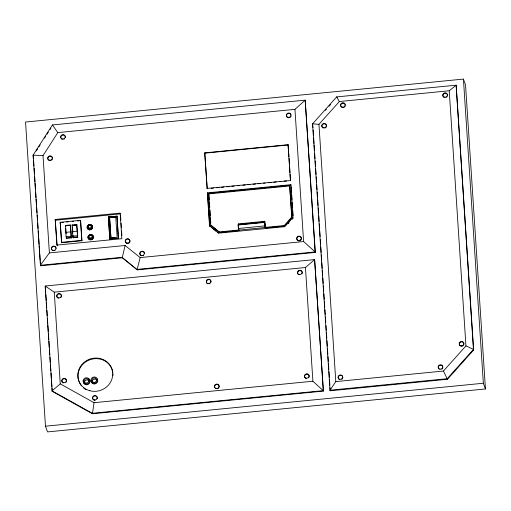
<?xml version="1.0" encoding="UTF-8"?>
<svg xmlns="http://www.w3.org/2000/svg" width="511" height="511" viewBox="0 0 511 511"><rect width="100%" height="100%" fill="white"/><g stroke="black" fill="none" stroke-linecap="round" stroke-linejoin="round"><path stroke-width="0.77" d="M72.134 225.638L72.166 224.91L76.759 224.463L77.729 237.321L73.137 237.775L72.824 236.159L72.134 225.638L76.72 225.191L76.759 224.463M238.458 225.242L238.369 223.895L264.768 221.301L265.369 227.97L284.41 226.105L291.947 217.68L289.699 185.972L208.692 193.925L210.73 225.064L219.475 232.473L238.976 230.557L238.356 228.487L238.158 224.674L264.557 222.087L265.235 225.913L265.107 223.888M265.369 227.97L264.749 225.894L264.557 222.087M65.408 225.843L65.459 225.447L70.397 224.961L71.399 237.909L66.462 238.388L66.117 236.702L65.408 225.843L70.339 225.364L70.397 224.961M45.326 286.479L45.16 286.026L54.255 292.164L60.26 383.876L94.037 402.7L92.44 413.75L323.367 391.1L314.616 259.594L45.16 286.026L52.192 391.324L92.44 413.75M137.325 269.878L122.052 257.282L40.318 265.298L49.388 252.913L125.093 245.491L122.238 257.78L137.325 269.878L315.313 252.421L305.188 100.15L52.441 124.946L33.1 155.127L40.503 265.797L122.238 257.78M125.093 245.491L140.174 257.589L137.14 269.38L315.127 251.923L315.313 252.421M36.294 150.93L37.584 148.918M38.874 146.906L40.158 144.894M44.457 138.187L45.747 136.175M47.038 134.163L48.328 132.151M50.046 129.468L50.902 128.127M49.388 252.913L43.02 155.663L57.781 132.611L294.949 109.348L305.188 100.15L315.127 251.923L303.604 241.556L294.949 109.348M335.804 381.596L330.017 390.206L330.227 390.781L447.432 379.29L473.652 349.978L456.138 85.184L336.679 96.905L312.566 123.847L330.017 390.206L447.221 378.708L473.442 349.403L456.138 85.184L449.233 90.766L339.342 101.542L318.953 124.333L335.804 381.596L443.439 371.037L465.943 345.89L449.233 90.766M325.36 110.37L326.408 109.194M329.027 106.269L330.598 104.512M265.164 227.408L284.205 225.543L291.736 217.118L289.699 185.972M288.083 223.786L289.111 222.643M292.196 219.193L293.218 218.044M54.255 292.164L305.45 267.521L314.616 259.594L323.367 391.1M60.26 383.876L52.026 390.87L92.274 413.297L323.201 390.647L312.898 381.225L305.45 267.521M463.426 79.09L25.55 122.04L45.473 426.2L47.574 431.91L485.45 388.96L465.527 84.8L463.426 79.09L483.349 383.244L485.45 388.96M204.751 152.866L207.185 188.706L204.751 152.866L288.063 144.696L288.951 156.839M204.86 153.166L288.172 144.99M207.076 188.412L290.504 180.536L290.088 174.219M211.158 188.316L213.534 188.086M216.709 187.773L219.091 187.543M221.467 187.307L223.85 187.071M227.025 186.764L229.407 186.528M231.783 186.298L234.166 186.061M237.34 185.749L239.723 185.519M242.891 185.206L245.274 184.969M247.656 184.739L250.032 184.503M253.207 184.196L255.589 183.96M257.972 183.73L260.348 183.494M263.523 183.181L265.113 183.027M268.281 182.714L271.456 182.401M273.839 182.172L276.221 181.935M279.396 181.629L280.98 181.469M284.154 181.156L286.537 180.926M207.37 192.864L290.868 184.669L291.072 185.231L207.575 193.42L207.37 192.864L209.516 225.677L215.929 231.215M55.207 219.468L120.162 213.1L121.835 238.72L56.887 245.095L55.207 219.468L57.175 245.874M55.495 220.254L120.449 213.885M108.351 216.907L117 216.179L118.443 238.203L109.833 239.046L108.351 216.907L109.833 239.046M109.175 216.945L117 216.179M60.183 222.298L80.495 220.305L80.629 220.675L81.945 240.738L61.633 242.731L60.183 222.298L61.582 241.959M109.533 217.443L115.831 217.098L109.533 217.443L110.957 237.985L109.629 217.705M61.882 222.515L63.441 222.362M66.571 222.055L68.129 221.902M72.038 221.519L73.597 221.365M77.506 220.982L79.071 220.829M74.619 225.121L76.918 224.891M72.658 231.598L77.244 231.151L76.72 225.191M65.989 232.339L70.927 231.853L70.339 225.364M66.117 236.702L71.048 236.216L70.927 231.853M72.824 236.159L77.41 235.712L77.244 231.151M66.277 237.87L71.208 237.385L71.399 237.909M72.971 237.308L77.557 236.861L77.729 237.321M61.492 242.355L81.805 240.362L81.945 240.738M238.132 225.019L264.526 222.432M110.861 237.724L117.16 237.379L115.735 216.836M112.509 237.832L114.834 237.602M109.795 238.931L118.443 238.203M238.356 228.487L264.749 225.894M210.73 225.064L219.264 231.911L238.771 230.001L238.976 230.557M238.95 230.091L265.343 227.504M140.174 257.589L303.604 241.556M94.037 402.7L312.898 381.225M45.473 426.2L483.349 383.244M43.02 155.663L33.1 155.127L33.496 158.793M318.953 124.333L312.566 123.847L312.988 127.603M465.943 345.89L473.442 349.403L473.652 349.978M209.516 225.677L218.829 233.144L284.793 226.673L293.014 217.488L290.868 184.669M217.175 232.211L218.414 233.208M57.781 132.611L52.441 124.946L52.62 125.444M339.342 101.542L336.679 96.905L336.89 97.48M443.439 371.037L447.432 379.29M291.736 217.118L291.947 217.68M284.205 225.543L284.41 226.105M264.768 221.301L264.973 221.863L238.58 224.45L238.369 223.895M238.158 224.674L238.369 226.22M219.264 231.911L219.475 232.473M72.166 224.91L72.326 225.345M65.459 225.447L65.651 225.964M71.048 236.216L71.208 237.385M77.41 235.712L77.557 236.861M313.147 129.992L313.511 135.556M313.665 137.944L314.029 143.508M314.137 145.098L314.501 150.662M314.706 153.843L315.019 158.614M315.178 161.003L315.543 166.567M315.696 168.949L316.06 174.519M316.22 176.902L316.584 182.465M316.737 184.854L317.05 189.626M317.21 192.008L317.574 197.572M317.727 199.961L318.091 205.524M318.251 207.913L318.615 213.477M318.768 215.859L319.132 221.429M319.292 223.812L319.656 229.382M319.758 230.972L320.122 236.536M320.333 239.716L320.646 244.488M320.799 246.87L321.163 252.434M321.323 254.823L321.687 260.386M321.841 262.775L322.205 268.339M322.364 270.721L322.677 275.493M322.831 277.882L323.195 283.445M323.354 285.828L323.719 291.398M323.872 293.78L324.236 299.35M324.396 301.733L324.76 307.296M324.913 309.685L325.226 314.457M325.386 316.839L325.75 322.403M325.954 325.584L326.267 330.355M326.427 332.744L326.791 338.308M326.944 340.69L327.308 346.26M327.468 348.643L327.832 354.212M327.985 356.595L328.298 361.366M328.458 363.749L328.822 369.319M328.975 371.701L329.34 377.265M329.499 379.654L329.863 385.217M330.017 387.606L330.227 390.781M291.174 186.796L291.532 192.264M291.685 194.608L292.043 200.076M292.196 202.42L292.554 207.888M292.707 210.232L293.065 215.699M289.054 158.423L289.469 164.74M289.571 166.318L289.986 172.635M288.063 144.696L290.389 180.236M238.637 227.944L238.771 230.001M208.897 194.48L209.255 199.929M209.408 202.267L209.766 207.715M209.919 210.053L210.276 215.501M210.43 217.839L210.781 223.288M207.575 193.42L209.727 226.239M120.551 215.438L120.858 220.094M121.056 223.198L121.363 227.861M121.567 230.966L121.874 235.622M116.955 216.064L118.399 238.088M80.495 220.305L81.805 240.362M72.428 226.897L72.837 233.112M72.99 235.443L73.137 237.775M65.804 228.289L66.162 233.731M66.366 236.836L66.462 238.388M45.377 287.271L45.741 292.829M45.849 294.419L46.265 300.775M46.367 302.365L46.731 307.922M46.884 310.305L47.248 315.868M47.408 318.251L47.772 323.808M47.874 325.398L48.289 331.754M48.398 333.338L48.813 339.694M48.915 341.284L49.331 347.633M49.439 349.224L49.803 354.787M49.957 357.17L50.321 362.727M50.423 364.317L50.838 370.673M50.998 373.056L51.362 378.613M51.464 380.203L51.879 386.559M51.988 388.143L52.192 391.324M33.598 160.377L33.962 165.928M34.116 168.304L34.48 173.855M34.633 176.231L34.997 181.782M35.106 183.366L35.521 189.709M35.674 192.085L36.038 197.636M36.14 199.22L36.556 205.556M36.658 207.147L37.022 212.691M37.182 215.067L37.546 220.618M37.699 222.994L38.063 228.545M38.216 230.921L38.581 236.472M38.683 238.056L39.098 244.399M39.206 245.983L39.622 252.325M39.724 253.91L40.139 260.252M40.241 261.836L40.503 265.797M461.203 346.228A2.319 2.172 -20.2 0 1 459.402 343.718A2.319 2.172 -20.2 0 1 462.116 341.897A2.319 2.172 -20.2 0 1 463.911 344.408M463.381 345.442A2.319 2.172 -20.2 0 1 461.803 346.241M447.476 95.774A2.319 2.172 -20.2 0 1 447.285 96.317M446.493 97.199A2.319 2.172 -20.2 0 1 445.956 97.473M444.2 97.429A2.319 2.172 -20.2 0 1 443.714 93.832A2.319 2.172 -20.2 0 1 447.406 94.644M126.166 243.006A2.319 2.172 -20.2 0 1 125.84 240.081A2.319 2.172 -20.2 0 1 128.887 239.391A2.319 2.172 -20.2 0 1 129.749 242.201M129.411 242.687A2.319 2.172 -20.2 0 1 128.964 243.083M128.421 243.357A2.319 2.172 -20.2 0 1 126.664 243.306M140.314 255.066A2.319 2.172 -20.2 0 1 141.496 251.731A2.319 2.172 -20.2 0 1 144.524 253.558M143.502 255.557A2.319 2.172 -20.2 0 1 142.959 255.832M141.202 255.781A2.319 2.172 -20.2 0 1 140.704 255.481M297.6 240.4A2.319 2.172 -20.2 0 1 298.392 236.65A2.319 2.172 -20.2 0 1 301.375 239.046M301.183 239.595A2.319 2.172 -20.2 0 1 300.391 240.477M299.855 240.745A2.319 2.172 -20.2 0 1 298.098 240.7M90.83 225.249A2.197 2.063 -20.2 0 1 91.067 228.839A2.197 2.063 -20.2 0 1 87.675 227.363M87.713 226.82A2.197 2.063 -20.2 0 1 88.218 225.836M88.652 225.466A2.197 2.063 -20.2 0 1 89.163 225.204M89.719 225.083A2.197 2.063 -20.2 0 1 90.294 225.095M442.865 367.741A2.319 2.172 -20.2 0 1 441.881 369.166M439.09 369.095A2.319 2.172 -20.2 0 1 439.339 365.614A2.319 2.172 -20.2 0 1 442.788 366.611M339.496 379.545A2.319 2.172 -20.2 0 1 338.378 376.824A2.319 2.172 -20.2 0 1 341.169 375.419A2.319 2.172 -20.2 0 1 342.772 377.891M342.574 378.44A2.319 2.172 -20.2 0 1 341.789 379.322M207.715 283.803A2.319 2.172 -20.2 0 1 206.597 281.088A2.319 2.172 -20.2 0 1 209.389 279.677A2.319 2.172 -20.2 0 1 210.992 282.149M210.008 283.579A2.319 2.172 -20.2 0 1 209.472 283.854M214.722 387.44A2.319 2.172 -20.2 0 1 216.76 384.476A2.319 2.172 -20.2 0 1 219.155 387.006M218.964 387.555A2.319 2.172 -20.2 0 1 218.625 388.041M218.171 388.437A2.319 2.172 -20.2 0 1 217.635 388.705M215.878 388.66A2.319 2.172 -20.2 0 1 215.38 388.36M93.475 399.845A2.319 2.172 -20.2 0 1 93.149 396.913A2.319 2.172 -20.2 0 1 96.196 396.229A2.319 2.172 -20.2 0 1 97.058 399.04M95.142 400.324A2.319 2.172 -20.2 0 1 93.973 400.145M63.192 382.975A2.319 2.172 -20.2 0 1 62.074 380.254A2.319 2.172 -20.2 0 1 64.865 378.849A2.319 2.172 -20.2 0 1 66.468 381.321M66.27 381.87A2.319 2.172 -20.2 0 1 65.938 382.356M58.139 298.162A2.319 2.172 -20.2 0 1 57.2 295.09A2.319 2.172 -20.2 0 1 60.528 294.342A2.319 2.172 -20.2 0 1 60.886 297.543M345.264 105.739A2.319 2.172 -20.2 0 1 344.28 107.169M343.743 107.438A2.319 2.172 -20.2 0 1 340.831 106.173A2.319 2.172 -20.2 0 1 342.281 103.343A2.319 2.172 -20.2 0 1 345.193 104.608M291.053 115.94A2.319 2.172 -20.2 0 1 290.069 117.37M289.526 117.645A2.319 2.172 -20.2 0 1 286.614 116.374A2.319 2.172 -20.2 0 1 288.063 113.544A2.319 2.172 -20.2 0 1 290.976 114.815M60.892 138.027A2.319 2.172 -20.2 0 1 62.93 135.064A2.319 2.172 -20.2 0 1 65.325 137.593M64.348 139.024A2.319 2.172 -20.2 0 1 63.805 139.292M62.048 139.248A2.319 2.172 -20.2 0 1 61.55 138.947M322.019 126.817A2.319 2.172 -20.2 0 1 324.057 123.86A2.319 2.172 -20.2 0 1 326.452 126.383M326.261 126.932A2.319 2.172 -20.2 0 1 325.922 127.424M325.469 127.814A2.319 2.172 -20.2 0 1 324.932 128.089M323.176 128.037A2.319 2.172 -20.2 0 1 322.677 127.737M51.918 249.962A2.319 2.172 -20.2 0 1 53.106 246.628A2.319 2.172 -20.2 0 1 56.133 248.448M55.105 250.447A2.319 2.172 -20.2 0 1 54.568 250.722M52.812 250.677A2.319 2.172 -20.2 0 1 52.314 250.377M52.409 158.806A2.319 2.172 -20.2 0 1 51.426 160.23M50.302 160.639A2.319 2.172 -20.2 0 1 49.133 160.46M48.634 160.16A2.319 2.172 -20.2 0 1 48.884 156.679A2.319 2.172 -20.2 0 1 52.333 157.675M81.549 385.882A17.604 16.531 -20.2 0 1 88.908 360.134A17.604 16.531 -20.2 0 1 112.829 372.564M112.957 374.014A17.604 16.531 -20.2 0 1 112.944 375.464M85.995 389.644A17.604 16.531 -20.2 0 1 83.587 387.951M88.614 378.945A3.36 3.155 -20.2 0 1 89.502 383.122A3.36 3.155 -20.2 0 1 85.177 384.496A3.36 3.155 -20.2 0 1 83.536 380.561M97.218 378.958A3.36 3.155 -20.2 0 1 95.078 383.914A3.36 3.155 -20.2 0 1 91.169 380.318M92.395 382.145A2.37 2.229 -20.2 0 1 93.877 379.251A2.37 2.229 -20.2 0 1 96.86 380.548M84.66 382.892A2.319 2.172 -20.2 0 1 86.11 380.063A2.319 2.172 -20.2 0 1 89.016 381.327M298.45 274.554A2.319 2.172 -20.2 0 1 298.117 271.628A2.319 2.172 -20.2 0 1 301.171 270.939A2.319 2.172 -20.2 0 1 302.027 273.749M304.997 377.693A2.319 2.172 -20.2 0 1 306.472 374.276A2.319 2.172 -20.2 0 1 309.168 376.754M308.976 377.303A2.319 2.172 -20.2 0 1 308.638 377.789M305.891 378.408A2.319 2.172 -20.2 0 1 305.393 378.108M461.05 345.813A2.319 2.172 -20.2 0 0 463.688 342.868A2.319 2.172 -20.2 0 0 459.785 342.268A2.319 2.172 -20.2 0 0 461.05 345.813M444.615 97.179A2.319 2.172 -20.2 0 0 447.253 94.235A2.319 2.172 -20.2 0 0 443.35 93.634A2.319 2.172 -20.2 0 0 444.615 97.179M141.617 255.532A2.319 2.172 -20.2 0 0 144.255 252.587A2.319 2.172 -20.2 0 0 140.353 251.987A2.319 2.172 -20.2 0 0 141.617 255.532M298.513 240.451A2.319 2.172 -20.2 0 0 301.151 237.506A2.319 2.172 -20.2 0 0 297.249 236.906A2.319 2.172 -20.2 0 0 298.513 240.451M127.086 243.064A2.319 2.172 -20.2 0 0 129.717 240.113A2.319 2.172 -20.2 0 0 125.815 239.512A2.319 2.172 -20.2 0 0 127.086 243.064M216.294 388.411A2.319 2.172 -20.2 0 0 218.932 385.466A2.319 2.172 -20.2 0 0 215.029 384.866A2.319 2.172 -20.2 0 0 216.294 388.411M440.003 369.146A2.319 2.172 -20.2 0 0 442.641 366.202A2.319 2.172 -20.2 0 0 438.738 365.601A2.319 2.172 -20.2 0 0 440.003 369.146M339.911 379.296A2.319 2.172 -20.2 0 0 342.549 376.352A2.319 2.172 -20.2 0 0 338.646 375.751A2.319 2.172 -20.2 0 0 339.911 379.296M94.394 399.896A2.319 2.172 -20.2 0 0 97.026 396.951A2.319 2.172 -20.2 0 0 93.123 396.351A2.319 2.172 -20.2 0 0 94.394 399.896M63.607 382.726A2.319 2.172 -20.2 0 0 66.245 379.782A2.319 2.172 -20.2 0 0 62.342 379.181A2.319 2.172 -20.2 0 0 63.607 382.726M58.554 297.913A2.319 2.172 -20.2 0 0 61.192 294.968A2.319 2.172 -20.2 0 0 57.289 294.368A2.319 2.172 -20.2 0 0 58.554 297.913M208.13 283.56A2.319 2.172 -20.2 0 0 210.768 280.609A2.319 2.172 -20.2 0 0 206.866 280.009A2.319 2.172 -20.2 0 0 208.13 283.56M89.329 228.947A2.197 2.063 -20.2 0 0 91.833 226.149A2.197 2.063 -20.2 0 0 88.122 225.575A2.197 2.063 -20.2 0 0 89.329 228.947M89.38 228.072A1.507 1.412 -20.2 0 0 91.099 226.156A1.507 1.412 -20.2 0 0 88.556 225.766A1.507 1.412 -20.2 0 0 89.38 228.072M90.16 238.924A2.197 2.063 -20.2 0 0 92.663 236.127A2.197 2.063 -20.2 0 0 88.952 235.558A2.197 2.063 -20.2 0 0 90.16 238.924M90.211 238.056A1.507 1.412 -20.2 0 0 91.929 236.139A1.507 1.412 -20.2 0 0 89.387 235.75A1.507 1.412 -20.2 0 0 90.211 238.056M89.336 229.822A2.779 2.612 -20.2 0 0 92.504 226.29A2.779 2.612 -20.2 0 0 87.815 225.568A2.779 2.612 -20.2 0 0 89.336 229.822M89.31 229.752A2.779 2.612 -20.2 0 0 92.472 226.213A2.779 2.612 -20.2 0 0 87.79 225.492A2.779 2.612 -20.2 0 0 89.31 229.752M90.166 239.806A2.779 2.612 -20.2 0 0 93.334 236.267A2.779 2.612 -20.2 0 0 88.646 235.545A2.779 2.612 -20.2 0 0 90.166 239.806M90.14 239.729A2.779 2.612 -20.2 0 0 93.302 236.191A2.779 2.612 -20.2 0 0 88.62 235.475A2.779 2.612 -20.2 0 0 90.14 239.729M90.255 239.186A2.197 2.063 -20.2 0 0 92.759 236.389A2.197 2.063 -20.2 0 0 89.048 235.82A2.197 2.063 -20.2 0 0 90.255 239.186M288.191 117.351A2.319 2.172 -20.2 0 0 290.823 114.4A2.319 2.172 -20.2 0 0 286.92 113.8A2.319 2.172 -20.2 0 0 288.191 117.351M62.463 138.998A2.319 2.172 -20.2 0 0 65.101 136.054A2.319 2.172 -20.2 0 0 61.199 135.453A2.319 2.172 -20.2 0 0 62.463 138.998M342.402 107.144A2.319 2.172 -20.2 0 0 345.04 104.199A2.319 2.172 -20.2 0 0 341.137 103.599A2.319 2.172 -20.2 0 0 342.402 107.144M323.591 127.795A2.319 2.172 -20.2 0 0 326.229 124.844A2.319 2.172 -20.2 0 0 322.326 124.243A2.319 2.172 -20.2 0 0 323.591 127.795M49.548 160.211A2.319 2.172 -20.2 0 0 52.186 157.267A2.319 2.172 -20.2 0 0 48.283 156.666A2.319 2.172 -20.2 0 0 49.548 160.211M53.227 250.428A2.319 2.172 -20.2 0 0 55.865 247.484A2.319 2.172 -20.2 0 0 51.962 246.883A2.319 2.172 -20.2 0 0 53.227 250.428M89.898 390.749A17.604 16.531 -20.2 0 0 112.356 370.552A17.604 16.531 -20.2 0 0 83.555 362.804A17.604 16.531 -20.2 0 0 89.898 390.749M299.363 274.611A2.319 2.172 -20.2 0 0 302.001 271.66A2.319 2.172 -20.2 0 0 298.092 271.06A2.319 2.172 -20.2 0 0 299.363 274.611M306.306 378.166A2.319 2.172 -20.2 0 0 308.944 375.215A2.319 2.172 -20.2 0 0 305.041 374.614A2.319 2.172 -20.2 0 0 306.306 378.166M93.724 382.369A2.37 2.229 -20.2 0 0 96.419 379.354A2.37 2.229 -20.2 0 0 92.427 378.734A2.37 2.229 -20.2 0 0 93.724 382.369M93.526 383.288A3.36 3.155 -20.2 0 0 97.352 379.015A3.36 3.155 -20.2 0 0 91.693 378.146A3.36 3.155 -20.2 0 0 93.526 383.288M85.944 383.078A2.319 2.172 -20.2 0 0 88.582 380.133A2.319 2.172 -20.2 0 0 84.673 379.532A2.319 2.172 -20.2 0 0 85.944 383.078M85.196 383.927A3.36 3.155 -20.2 0 0 89.693 380.299A3.36 3.155 -20.2 0 0 84.309 378.523A3.36 3.155 -20.2 0 0 85.196 383.927"/></g></svg>
